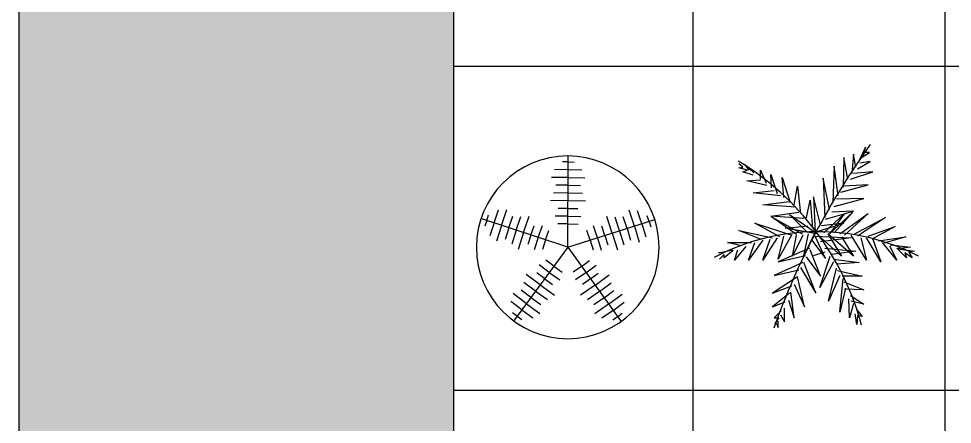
# Model space of a CAD drawing. Header units: inches. Extents: x 7658 to 73799, y 48 to 40262.
# Drawn here: x 7658 to 15662, y 25311 to 28788 of the extents above; entities that cross this region are included whole.
import ezdxf

# ---------------------------------------------------------------- set-up
doc = ezdxf.new("R2010")
doc.units = ezdxf.units.IN
doc.layers.add('www.cad-blocks.net', color=7, linetype='Continuous')

# ---------------------------------------------------------------- blocks, each defined once
blk = doc.blocks.new('A$C516926BB')
for p, q in [((0, 38.5194), (0, 0)), ((2.0521, 38.5194), (2.0521, 0)), ((4.2099, 38.5194), (4.2099, 0)), ((0, 27.6876), (62.4121, 27.6876)), ((0, 24.9084), (62.4121, 24.9084))]:
    blk.add_line(p, q)
blk = doc.blocks.new('A$C16F950EC')
at = {"color": 0}
for p, q in [((0.783, 0.783), (0.7873, 1.567)), ((0.7867, 1.449), (0.6691, 1.4479)), ((0.7871, 1.5154), (0.7373, 1.5149)), ((0.7867, 1.449), (0.9042, 1.4466)), ((0.7871, 1.5154), (0.8368, 1.5144)), ((0.7863, 1.3825), (0.6428, 1.3812)), ((0.7863, 1.3825), (0.9298, 1.3796)), ((0.7859, 1.3161), (0.6809, 1.3152)), ((0.7859, 1.3161), (0.891, 1.314)), ((0.7856, 1.2497), (0.661, 1.2486)), ((0.7856, 1.2497), (0.9101, 1.2472)), ((0.7852, 1.1833), (0.6346, 1.1819)), ((0.7852, 1.1833), (0.9357, 1.1802)), ((0.0877, 1.0132), (0.104, 1.0602)), ((0.1507, 0.9923), (0.1893, 1.1034)), ((0.2138, 0.9714), (0.2609, 1.107)), ((0.2768, 0.9506), (0.3113, 1.0498)), ((0.3399, 0.9297), (0.3808, 1.0473)), ((0.4029, 0.9088), (0.4524, 1.051)), ((0.7845, 1.0504), (0.6748, 1.0494)), ((0.7848, 1.1168), (0.7015, 1.1161)), ((0.7845, 1.0504), (0.8941, 1.0482)), ((0.7848, 1.1168), (0.8682, 1.1151)), ((1.1644, 0.9045), (1.1165, 1.0473)), ((1.2277, 0.9247), (1.1881, 1.0428)), ((1.2909, 0.9449), (1.2576, 1.0445)), ((1.3542, 0.9651), (1.3086, 1.1012)), ((1.4175, 0.9852), (1.3802, 1.0967)), ((1.4808, 1.0054), (1.465, 1.0526)), ((0.783, 0.783), (0.0386, 1.0294)), ((0.0877, 1.0132), (0.0727, 0.9657)), ((0.1507, 0.9923), (0.1154, 0.8802)), ((0.2138, 0.9714), (0.1707, 0.8345)), ((0.466, 0.8879), (0.4934, 0.9666)), ((0.5291, 0.867), (0.5651, 0.9707)), ((0.7841, 0.984), (0.6972, 0.9832)), ((0.783, 0.783), (1.53, 1.0211)), ((0.7841, 0.984), (0.871, 0.9822)), ((1.0378, 0.8642), (1.0029, 0.9682)), ((1.1011, 0.8844), (1.0746, 0.9634)), ((1.3542, 0.9651), (1.3958, 0.8277)), ((1.4175, 0.9852), (1.4516, 0.8727)), ((1.4808, 1.0054), (1.4952, 0.9577)), ((0.2768, 0.9506), (0.2453, 0.8503)), ((0.3399, 0.9297), (0.3025, 0.8109)), ((0.4029, 0.9088), (0.3577, 0.7652)), ((0.466, 0.8879), (0.441, 0.8084)), ((0.5921, 0.8462), (0.6207, 0.9283)), ((0.9745, 0.844), (0.9469, 0.9264)), ((1.1011, 0.8844), (1.1252, 0.8046)), ((1.1644, 0.9045), (1.208, 0.7604)), ((1.2277, 0.9247), (1.2637, 0.8055)), ((1.2909, 0.9449), (1.3214, 0.8443)), ((0.5291, 0.867), (0.4961, 0.7624)), ((0.5921, 0.8462), (0.566, 0.7632)), ((0.9745, 0.844), (0.9997, 0.7608)), ((1.0378, 0.8642), (1.0696, 0.7592)), ((0.783, 0.783), (0.3186, 0.1512)), ((0.783, 0.783), (1.2403, 0.1461)), ((0.6639, 0.621), (0.5946, 0.6735)), ((0.9002, 0.6197), (0.9701, 0.6714)), ((0.5852, 0.5139), (0.5188, 0.5643)), ((0.6245, 0.5675), (0.5371, 0.6337)), ((0.6245, 0.5675), (0.7139, 0.5038)), ((0.6639, 0.621), (0.7347, 0.5705)), ((0.9002, 0.6197), (0.8289, 0.57)), ((0.939, 0.5657), (0.8489, 0.503)), ((0.939, 0.5657), (1.0271, 0.631)), ((0.9777, 0.5118), (1.0447, 0.5614)), ((0.5065, 0.4069), (0.4073, 0.4821)), ((0.5459, 0.4604), (0.4259, 0.5514)), ((0.5852, 0.5139), (0.6531, 0.4656)), ((0.9777, 0.5118), (0.9093, 0.4641)), ((1.0164, 0.4578), (1.1374, 0.5474)), ((0.4672, 0.3534), (0.3834, 0.4169)), ((0.5065, 0.4069), (0.6079, 0.3346)), ((0.5459, 0.4604), (0.6685, 0.373)), ((1.0164, 0.4578), (0.8929, 0.3718)), ((1.0552, 0.4038), (0.953, 0.3327)), ((1.0552, 0.4038), (1.1553, 0.478)), ((1.0939, 0.3499), (1.1784, 0.4124)), ((0.4278, 0.2999), (0.3134, 0.3866)), ((0.4672, 0.3534), (0.5527, 0.2924)), ((1.0939, 0.3499), (1.0077, 0.2899)), ((1.1327, 0.2959), (1.248, 0.3814)), ((0.3885, 0.2463), (0.2948, 0.3174)), ((0.3885, 0.2463), (0.4842, 0.1781)), ((0.4278, 0.2999), (0.5447, 0.2166)), ((1.1327, 0.2959), (1.0148, 0.2139)), ((1.1714, 0.242), (1.0749, 0.1748)), ((1.1714, 0.242), (1.2659, 0.312)), ((0.3491, 0.1928), (0.3095, 0.2229)), ((0.3491, 0.1928), (0.3897, 0.1639)), ((1.2102, 0.188), (1.1693, 0.1596)), ((1.2102, 0.188), (1.2502, 0.2176))]:
    blk.add_line(p, q, dxfattribs=at)
blk.add_ellipse((0.783, 0.783), major_axis=(-0.783, 0), ratio=1, start_param=3.141594, end_param=9.424779, dxfattribs=at)
blk = doc.blocks.new('A$C032327CB')
at = {"color": 0}
for p, q in [((1.2987, 1.5517), (1.2431, 1.4351)), ((1.2779, 1.476), (1.2987, 1.5517)), ((1.1122, 1.4621), (1.1057, 1.208)), ((1.1471, 1.2767), (1.1122, 1.4621)), ((1.1951, 1.4899), (1.1809, 1.3246)), ((1.2158, 1.3795), (1.1951, 1.4899)), ((1.2638, 1.4621), (1.3324, 1.5038)), ((1.3324, 1.5038), (1.2987, 1.5038)), ((0.2456, 1.3795), (0.2107, 1.4073)), ((0.2107, 1.3733), (0.2456, 1.3795)), ((0.2859, 1.3524), (0.2107, 1.3733)), ((0.3001, 1.3524), (0.2663, 1.4003)), ((0.2663, 1.4003), (0.3415, 1.3316)), ((1.0294, 1.3864), (1.0163, 1.0774)), ((1.0643, 1.1323), (1.0294, 1.3864)), ((1.2289, 1.3663), (1.339, 1.4281)), ((1.339, 1.4281), (1.2496, 1.4142)), ((0.2456, 1.3385), (0.2859, 1.3524)), ((0.335, 1.3107), (0.2456, 1.3385)), ((0.396, 1.2767), (0.396, 1.3524)), ((0.396, 1.3524), (0.4451, 1.242)), ((0.4865, 1.3177), (0.541, 1.1531)), ((0.493, 1.201), (0.4865, 1.3177)), ((0.5824, 1.2906), (0.6511, 1.0774)), ((0.5966, 1.1184), (0.5824, 1.2906)), ((0.988, 1.0157), (0.9335, 1.2837)), ((0.9335, 1.2837), (0.9476, 0.9469)), ((1.1678, 1.2767), (1.3597, 1.3385)), ((1.3597, 1.3385), (1.1951, 1.3246)), ((0.2794, 1.2628), (0.396, 1.2698)), ((0.4516, 1.2219), (0.2794, 1.2628)), ((0.686, 1.0566), (0.7132, 1.2149)), ((0.7132, 1.2149), (0.7405, 0.9809)), ((1.085, 1.1663), (1.3194, 1.2288)), ((1.3194, 1.2288), (1.1057, 1.2149)), ((0.335, 1.1601), (0.5137, 1.1802)), ((0.5683, 1.1323), (0.335, 1.1601)), ((0.9127, 0.8843), (0.8506, 1.1253)), ((0.8506, 1.1253), (0.8648, 0.8225)), ((0.4167, 1.0566), (0.6446, 1.0844)), ((0.6991, 1.0357), (0.4167, 1.0566)), ((0.7885, 0.933), (0.8233, 1.0975)), ((0.8233, 1.0975), (0.8441, 0.8573)), ((1.0294, 1.0427), (1.2845, 1.1114)), ((1.2845, 1.1114), (1.0501, 1.1045)), ((0.4865, 0.96), (0.7274, 0.9948)), ((0.6446, 0.9739), (0.8648, 0.8225)), ((0.7961, 0.8225), (0.6446, 0.9739)), ((0.94, 0.8156), (1.1188, 0.9809)), ((0.9542, 0.933), (1.1951, 1.0017)), ((0.988, 0.8086), (1.1885, 0.9948)), ((1.1188, 0.9809), (0.988, 0.8086)), ((1.1951, 1.0017), (1.0087, 0.9948)), ((1.1885, 0.9948), (1.0294, 0.8156)), ((1.0784, 0.8086), (1.3194, 0.9809)), ((1.3194, 0.9809), (1.1188, 0.7955)), ((0.348, 0.8982), (0.6653, 0.7955)), ((0.5617, 0.7816), (0.348, 0.8982)), ((0.7678, 0.94), (0.4865, 0.96)), ((0.7067, 0.8025), (0.493, 0.9531)), ((0.493, 0.9531), (0.7547, 0.8086)), ((0.8648, 0.8225), (1.1122, 0.8982)), ((1.1122, 0.8982), (0.9193, 0.8774)), ((1.1951, 0.8025), (1.4698, 0.9469)), ((1.4698, 0.9469), (1.2289, 0.7886)), ((0.396, 0.7608), (0.2107, 0.8364)), ((0.2107, 0.8364), (0.4996, 0.7747)), ((0.6653, 0.8025), (0.5475, 0.5893)), ((0.6097, 0.8573), (0.8026, 0.8774)), ((0.8779, 0.8086), (0.6097, 0.8573)), ((0.8648, 0.8225), (0.7678, 0.6233)), ((0.7678, 0.6233), (0.8092, 0.8086)), ((0.9749, 0.8086), (1.0915, 0.6163)), ((1.1951, 0.6163), (0.9749, 0.8086)), ((1.3194, 0.7886), (1.5527, 0.8712)), ((1.5527, 0.8712), (1.3532, 0.7608)), ((0.2314, 0.7059), (0.1148, 0.7329)), ((0.1148, 0.7329), (0.3208, 0.7329)), ((0.4167, 0.7538), (0.2935, 0.5823)), ((0.2935, 0.5823), (0.348, 0.7329)), ((0.541, 0.7747), (0.4167, 0.5823)), ((0.4167, 0.5823), (0.4789, 0.7608)), ((0.5475, 0.5893), (0.5966, 0.7886)), ((0.6718, 0.6163), (0.7067, 0.7955)), ((0.7612, 0.7955), (0.6718, 0.6163)), ((0.8375, 0.7538), (0.9542, 0.5955)), ((0.9542, 0.5955), (0.8648, 0.7886)), ((0.8648, 0.7886), (1.1744, 0.7747)), ((1.0915, 0.6163), (0.892, 0.7955)), ((1.1744, 0.7747), (0.9127, 0.7399)), ((1.0915, 0.7816), (1.1951, 0.6163)), ((1.3052, 0.5823), (1.1744, 0.7955)), ((1.2572, 0.7747), (1.3052, 0.5823)), ((1.4295, 0.5684), (1.3052, 0.7747)), ((1.3597, 0.7608), (1.4295, 0.5684)), ((1.4088, 0.7468), (1.6421, 0.7816)), ((1.5668, 0.5823), (1.4426, 0.7329)), ((1.6421, 0.7816), (1.4567, 0.7268)), ((0.0384, 0.6441), (0.1627, 0.6711)), ((0.0886, 0.6489), (0.0384, 0.6441)), ((0.1627, 0.6642), (0.0864, 0.6024)), ((0.2728, 0.699), (0.1758, 0.5823)), ((0.1758, 0.5823), (0.2041, 0.6711)), ((0.8168, 0.6851), (0.5475, 0.5684)), ((0.9127, 0.4448), (0.8233, 0.6711)), ((0.9476, 0.6511), (0.8375, 0.6163)), ((0.9476, 0.6851), (1.2158, 0.658)), ((1.2158, 0.658), (1.0087, 0.6302)), ((1.5047, 0.7059), (1.5668, 0.5823)), ((1.5112, 0.7129), (1.6835, 0.692)), ((1.6497, 0.6024), (1.5668, 0.6851)), ((1.6835, 0.692), (1.5734, 0.6781)), ((1.5734, 0.6781), (1.7184, 0.658)), ((1.6976, 0.6024), (1.6355, 0.6441)), ((1.6355, 0.6441), (1.6497, 0.6024)), ((1.7184, 0.658), (1.6704, 0.6511)), ((1.6704, 0.6511), (1.6976, 0.6024)), ((0.0864, 0.6302), (0.045, 0.5893)), ((0.0864, 0.6024), (0.0864, 0.6302)), ((0.7612, 0.5615), (0.5137, 0.451)), ((0.5475, 0.5684), (0.7819, 0.6233)), ((0.8713, 0.3004), (0.7678, 0.5615)), ((0.7885, 0.6094), (0.9127, 0.4448)), ((0.9062, 0.3483), (0.9956, 0.6163)), ((1.0228, 0.5684), (0.9062, 0.3483)), ((1.0228, 0.5893), (1.2431, 0.5615)), ((1.2431, 0.5615), (1.0501, 0.5476)), ((0.5137, 0.451), (0.7274, 0.4997)), ((0.7405, 0.5198), (0.8713, 0.3004)), ((0.9814, 0.2309), (1.0501, 0.5136)), ((1.0577, 0.4927), (1.2703, 0.4448)), ((0.7132, 0.4379), (0.4996, 0.3004)), ((0.7754, 0.183), (0.7132, 0.4379)), ((1.0784, 0.451), (0.9814, 0.2309)), ((1.0784, 0.1351), (1.1057, 0.424)), ((1.2703, 0.4448), (1.0981, 0.4448)), ((0.4996, 0.3004), (0.6653, 0.3622)), ((0.686, 0.3753), (0.7754, 0.183)), ((1.1264, 0.3413), (1.0784, 0.1351)), ((1.1122, 0.3962), (1.2845, 0.3274)), ((1.2845, 0.3274), (1.1188, 0.3344)), ((0.6446, 0.3004), (0.4996, 0.183)), ((0.686, 0.0872), (0.6576, 0.3066)), ((1.1602, 0.0872), (1.1537, 0.2517)), ((1.1678, 0.2795), (1.2845, 0.2038)), ((0.4996, 0.183), (0.6097, 0.2247)), ((0.6031, 0.0524), (0.6031, 0.1691)), ((0.6369, 0.2378), (0.686, 0.0872)), ((1.1951, 0.2108), (1.1602, 0.0872)), ((1.2845, 0.2038), (1.1744, 0.2309)), ((0.5759, 0.149), (0.5137, 0.0872)), ((0.5137, 0.0872), (0.5552, 0.0872)), ((0.5552, 0.0872), (0.5203, 0.0385)), ((0.5683, 0.1142), (0.6031, 0.0524)), ((1.2223, 0.0316), (1.2082, 0.1212)), ((1.2223, 0.1559), (1.2703, 0.1003)), ((1.2289, 0.1073), (1.2223, 0.0316)), ((1.2703, 0.1003), (1.2289, 0.1073)), ((0.5203, 0.0385), (0.5345, 0.0385)), ((0.5345, 0.0385), (0.5475, 0.0045)), ((0.5475, 0.0045), (0.5475, 0.0594))]:
    blk.add_line(p, q, dxfattribs=at)
for centre, major_axis, start_param, end_param in [((6.4344, -2.1133), (-6.2888, 0), -0.62624, -0.342711), ((-1.0184, -0.5891), (-2.3632, 0), 3.40432, 4.167465), ((0.8875, -1.0682), (-1.8939, 0), 4.238286, 5.200085)]:
    blk.add_ellipse(centre, major_axis=major_axis, ratio=1, start_param=start_param, end_param=end_param, dxfattribs=at)
blk = doc.blocks.new('format')
at = {"layer": 'www.cad-blocks.net', "true_color": 0x444444}
blk.add_hatch(color=250, dxfattribs=at).paths.add_polyline_path([(7657.7, 48.2), (11386.7, 48.2), (11386.7, 40261.7), (7657.7, 40261.7)])
at = {"layer": 'www.cad-blocks.net', "color": 250, "true_color": 0x444444}
for p, q in [((7657.7, 40261.7), (7657.7, 48.2)), ((11386.7, 40261.7), (11386.7, 48.2))]:
    blk.add_line(p, q, dxfattribs=at)
at = {"layer": 'www.cad-blocks.net'}
blk.add_line((11386.7, 40261.7), (11386.7, 48.2), dxfattribs=at)
at = {"layer": 'www.cad-blocks.net', "color": 155, "true_color": 0x546d8e}
blk.add_line((11386.7, 39213.8), (11386.7, 694.4), dxfattribs=at)

msp = doc.modelspace()

# ---------------------------------------------------------------- block references
msp.add_blockref('format', (0, 0))
at = {"xscale": 1000, "yscale": 1000, "zscale": 1000}
for name, p in [('A$C032327CB', (13620.3, 26136.4)), ('A$C16F950EC', (11582.4, 26045.4))]:
    msp.add_blockref(name, p, dxfattribs=at)
at = {"layer": 'www.cad-blocks.net', "color": 155, "true_color": 0x546d8e, "xscale": 1000, "yscale": 1000, "zscale": 1000}
msp.add_blockref('A$C516926BB', (11386.7, 694.4), dxfattribs=at)

doc.saveas('drawing.dxf')
